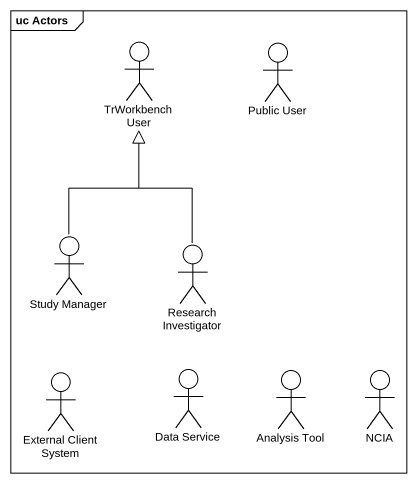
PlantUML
@startuml
mainframe uc Actors
actor "TrWorkbench User" as TrWorkbench_User
actor "Public User" as Public_User
actor "Study Manager" as Study_Manager
actor "Research Investigator" as Research_Investigator
actor "External Client System" as External_Client_System
actor "Data Service" as Data_Service
actor "Analysis Tool" as Analysis_Tool
actor NCIA
Study_Manager -up-|> TrWorkbench_User
Research_Investigator -up-|> TrWorkbench_User
@enduml
